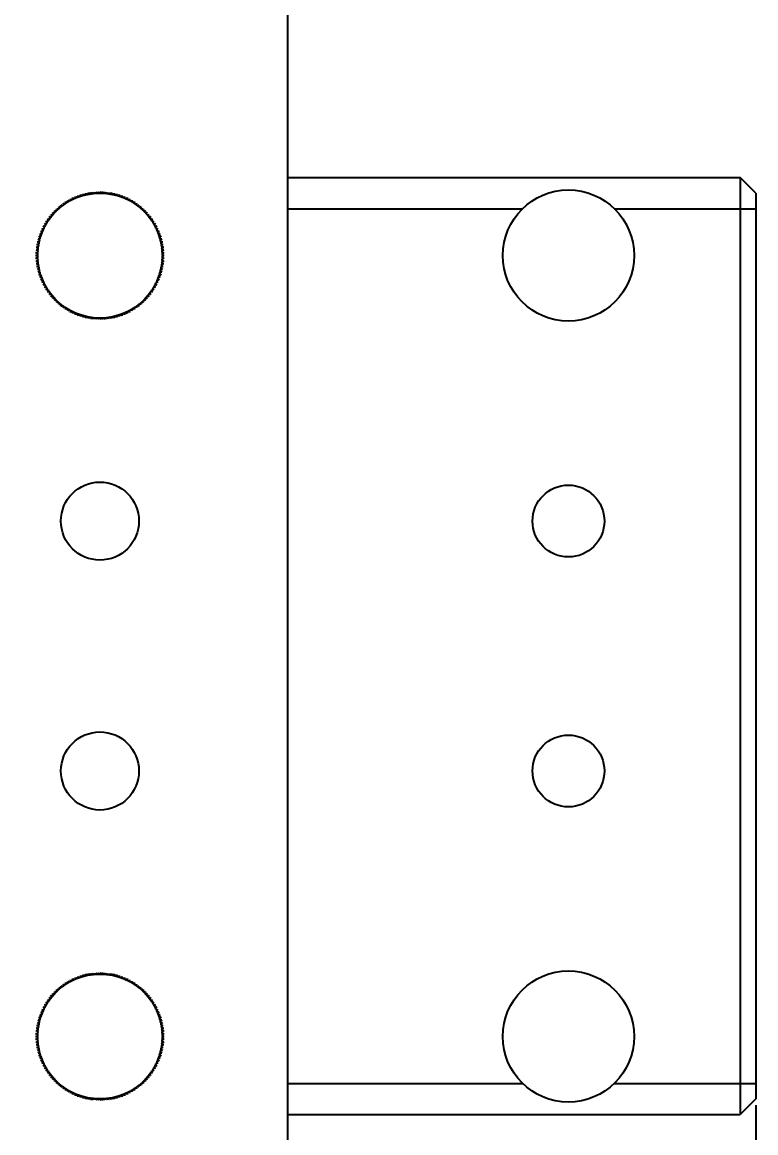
# Model space of a CAD drawing. Header units: millimetres. Extents: x 562 to 17351, y 2396 to 6995.
# Drawn here: x 9839.05 to 9862.54, y 3749.55 to 3785.1 of the extents above; entities that cross this region are included whole.
import ezdxf

# ---------------------------------------------------------------- set-up
doc = ezdxf.new("R2010")
doc.units = ezdxf.units.MM
doc.layers.add('02___PRT_ALL_AXES', color=7, linetype='Continuous')
doc.styles.get("Standard").update_dxf_attribs({"font": 'arial.ttf'})
doc.dimstyles.new('缩小5倍', dxfattribs={"dimtxt": 40, "dimasz": 20, "dimexe": 1, "dimexo": 0.2, "dimgap": 0, "dimtad": 1, "dimtoh": 1, "dimdec": 1, "dimzin": 9, "dimdsep": 46, "dimtxsty": 'Standard', "dimblk": '_FILLED', "dimcen": 0.2, "dimclrd": 256, "dimclre": 256, "dimclrt": 256, "dimadec": 1, "dimazin": 2, "dimtfac": 1, "dimtdec": 1, "dimtofl": 0, "dimtmove": 0, "dimatfit": 3, "dimldrblk": '_FILLED', "dimfxl": 1, "dimtolj": 1, "dimtzin": 0, "dimarcsym": 0})

# ---------------------------------------------------------------- blocks, each defined once
blk = doc.blocks.new('_FILLED')
at = {"color": 0, "linetype": 'ByBlock'}
blk.add_solid([(0, 0), (-1, 0.15), (-1, -0.15)], dxfattribs=at)
blk = doc.blocks.new('*D55')
at = {"lineweight": -2, "transparency": 16777216}
for p, q in [((9862.541, 3750.43), (9862.541, 3600.33)), ((9250.541, 3684.93), (9250.541, 3600.33)), ((9270.541, 3601.33), (9842.541, 3601.33))]:
    blk.add_line(p, q, dxfattribs=at)
at = {"layer": 'Defpoints', "color": 0, "transparency": 16777216}
for p in [(9862.541, 3750.63), (9250.541, 3685.13), (9862.541, 3601.33)]:
    blk.add_point(p, dxfattribs=at)
at = {"lineweight": -2, "transparency": 16777216, "xscale": 20, "yscale": 20, "zscale": 20, "rotation": 180}
blk.add_blockref('_FILLED', (9250.541, 3601.33), dxfattribs=at)
at = {"lineweight": -2, "transparency": 16777216, "xscale": 20, "yscale": 20, "zscale": 20}
blk.add_blockref('_FILLED', (9862.541, 3601.33), dxfattribs=at)
at = {"lineweight": 5, "transparency": 16777216, "insert": (9561.821, 3627.224), "char_height": 40, "attachment_point": 5}
blk.add_mtext('\\A1;612mm [2\'-0 1/8"]', dxfattribs=at)

msp = doc.modelspace()

# ---------------------------------------------------------------- linework, layer by layer
at = {"color": 7, "linetype": 'Continuous'}
for p, q in [((9847.541, 4020.13), (9847.541, 3685.13)), ((9847.541, 3780.13), (9862.041, 3780.13)), ((9862.541, 3779.63), (9862.041, 3780.13)), ((9862.041, 3780.13), (9862.041, 3750.13)), ((9840.756, 3779.524), (9840.788, 3779.483)), ((9840.763, 3779.473), (9840.756, 3779.524)), ((9840.839, 3779.556), (9840.869, 3779.514)), ((9840.844, 3779.505), (9840.839, 3779.556)), ((9840.924, 3779.585), (9840.952, 3779.541)), ((9840.926, 3779.533), (9840.924, 3779.585)), ((9841.01, 3779.61), (9841.036, 3779.565)), ((9841.01, 3779.558), (9841.01, 3779.61)), ((9841.095, 3779.58), (9841.097, 3779.631)), ((9841.097, 3779.631), (9841.121, 3779.585)), ((9841.18, 3779.597), (9841.185, 3779.649)), ((9841.185, 3779.649), (9841.206, 3779.602)), ((9841.266, 3779.611), (9841.273, 3779.662)), ((9841.273, 3779.662), (9841.293, 3779.615)), ((9841.353, 3779.621), (9841.362, 3779.672)), ((9841.362, 3779.672), (9841.38, 3779.623)), ((9841.44, 3779.627), (9841.451, 3779.678)), ((9841.451, 3779.678), (9841.467, 3779.629)), ((9841.527, 3779.63), (9841.541, 3779.68)), ((9841.541, 3779.68), (9841.554, 3779.63)), ((9841.614, 3779.629), (9841.63, 3779.678)), ((9841.63, 3779.678), (9841.641, 3779.627)), ((9841.701, 3779.623), (9841.719, 3779.672)), ((9841.719, 3779.672), (9841.728, 3779.621)), ((9841.788, 3779.615), (9841.808, 3779.662)), ((9841.808, 3779.662), (9841.815, 3779.611)), ((9841.875, 3779.602), (9841.897, 3779.649)), ((9841.897, 3779.649), (9841.901, 3779.597)), ((9841.96, 3779.585), (9841.984, 3779.631)), ((9841.984, 3779.631), (9841.987, 3779.58)), ((9842.045, 3779.565), (9842.071, 3779.61)), ((9842.071, 3779.61), (9842.071, 3779.558)), ((9842.129, 3779.541), (9842.157, 3779.585)), ((9842.157, 3779.585), (9842.155, 3779.533)), ((9842.212, 3779.514), (9842.242, 3779.556)), ((9842.242, 3779.556), (9842.237, 3779.505)), ((9842.294, 3779.483), (9842.325, 3779.524)), ((9842.325, 3779.524), (9842.318, 3779.473)), ((9862.541, 3779.63), (9862.541, 3750.63)), ((9840.223, 3779.2), (9840.265, 3779.171)), ((9840.245, 3779.153), (9840.223, 3779.2)), ((9840.293, 3779.256), (9840.334, 3779.225)), ((9840.312, 3779.208), (9840.293, 3779.256)), ((9840.365, 3779.309), (9840.404, 3779.276)), ((9840.382, 3779.26), (9840.365, 3779.309)), ((9840.439, 3779.359), (9840.477, 3779.324)), ((9840.455, 3779.309), (9840.439, 3779.359)), ((9840.516, 3779.405), (9840.552, 3779.369)), ((9840.529, 3779.355), (9840.516, 3779.405)), ((9840.594, 3779.448), (9840.629, 3779.41)), ((9840.605, 3779.398), (9840.594, 3779.448)), ((9840.674, 3779.488), (9840.707, 3779.448)), ((9840.683, 3779.437), (9840.674, 3779.488)), ((9842.374, 3779.448), (9842.407, 3779.488)), ((9842.407, 3779.488), (9842.398, 3779.437)), ((9842.452, 3779.41), (9842.487, 3779.448)), ((9842.487, 3779.448), (9842.476, 3779.398)), ((9842.529, 3779.369), (9842.566, 3779.405)), ((9842.566, 3779.405), (9842.552, 3779.355)), ((9842.604, 3779.324), (9842.642, 3779.359)), ((9842.642, 3779.359), (9842.626, 3779.309)), ((9842.677, 3779.276), (9842.716, 3779.309)), ((9842.716, 3779.309), (9842.699, 3779.26)), ((9842.747, 3779.225), (9842.789, 3779.256)), ((9842.789, 3779.256), (9842.769, 3779.208)), ((9842.816, 3779.171), (9842.858, 3779.2)), ((9842.858, 3779.2), (9842.836, 3779.153)), ((9839.861, 3778.806), (9839.91, 3778.788)), ((9839.895, 3778.766), (9839.861, 3778.806)), ((9839.914, 3778.878), (9839.962, 3778.858)), ((9839.946, 3778.837), (9839.914, 3778.878)), ((9839.97, 3778.948), (9840.017, 3778.926)), ((9840, 3778.905), (9839.97, 3778.948)), ((9840.029, 3779.015), (9840.075, 3778.991)), ((9840.057, 3778.971), (9840.029, 3779.015)), ((9840.091, 3779.079), (9840.136, 3779.054)), ((9840.117, 3779.035), (9840.091, 3779.079)), ((9840.156, 3779.141), (9840.199, 3779.114)), ((9840.18, 3779.095), (9840.156, 3779.141)), ((9842.882, 3779.114), (9842.926, 3779.141)), ((9842.926, 3779.141), (9842.902, 3779.095)), ((9842.945, 3779.054), (9842.99, 3779.079)), ((9842.99, 3779.079), (9842.964, 3779.035)), ((9843.006, 3778.991), (9843.052, 3779.015)), ((9843.052, 3779.015), (9843.024, 3778.971)), ((9843.064, 3778.926), (9843.111, 3778.948)), ((9843.111, 3778.948), (9843.081, 3778.905)), ((9843.119, 3778.858), (9843.167, 3778.878)), ((9843.167, 3778.878), (9843.135, 3778.837)), ((9843.171, 3778.788), (9843.22, 3778.806)), ((9843.22, 3778.806), (9843.187, 3778.766)), ((9858.01, 3779.13), (9862.541, 3779.13)), ((9839.683, 3778.496), (9839.734, 3778.487)), ((9839.722, 3778.463), (9839.683, 3778.496)), ((9839.722, 3778.577), (9839.773, 3778.565)), ((9839.76, 3778.542), (9839.722, 3778.577)), ((9839.765, 3778.655), (9839.815, 3778.642)), ((9839.802, 3778.618), (9839.765, 3778.655)), ((9839.812, 3778.731), (9839.861, 3778.716)), ((9839.847, 3778.693), (9839.812, 3778.731)), ((9843.22, 3778.716), (9843.27, 3778.731)), ((9843.27, 3778.731), (9843.234, 3778.693)), ((9843.266, 3778.642), (9843.316, 3778.655)), ((9843.316, 3778.655), (9843.279, 3778.618)), ((9843.308, 3778.565), (9843.359, 3778.577)), ((9843.359, 3778.577), (9843.321, 3778.542)), ((9843.347, 3778.487), (9843.398, 3778.496)), ((9843.398, 3778.496), (9843.359, 3778.463)), ((9839.56, 3778.16), (9839.612, 3778.16)), ((9839.605, 3778.135), (9839.56, 3778.16)), ((9839.585, 3778.246), (9839.637, 3778.244)), ((9839.629, 3778.219), (9839.585, 3778.246)), ((9839.614, 3778.331), (9839.666, 3778.327)), ((9839.657, 3778.301), (9839.614, 3778.331)), ((9839.647, 3778.414), (9839.698, 3778.408)), ((9839.688, 3778.383), (9839.647, 3778.414)), ((9843.383, 3778.408), (9843.435, 3778.414)), ((9843.435, 3778.414), (9843.393, 3778.383)), ((9843.415, 3778.327), (9843.467, 3778.331)), ((9843.467, 3778.331), (9843.424, 3778.301)), ((9843.444, 3778.244), (9843.496, 3778.246)), ((9843.496, 3778.246), (9843.452, 3778.219)), ((9843.469, 3778.16), (9843.521, 3778.16)), ((9843.521, 3778.16), (9843.476, 3778.135)), ((9839.492, 3777.719), (9839.543, 3777.731)), ((9839.498, 3777.809), (9839.549, 3777.818)), ((9839.547, 3777.791), (9839.498, 3777.809)), ((9839.508, 3777.897), (9839.559, 3777.904)), ((9839.556, 3777.878), (9839.508, 3777.897)), ((9839.522, 3777.986), (9839.573, 3777.99)), ((9839.569, 3777.964), (9839.522, 3777.986)), ((9839.539, 3778.074), (9839.591, 3778.076)), ((9839.585, 3778.05), (9839.539, 3778.074)), ((9843.49, 3778.076), (9843.542, 3778.074)), ((9843.542, 3778.074), (9843.496, 3778.05)), ((9843.508, 3777.99), (9843.559, 3777.986)), ((9843.559, 3777.986), (9843.512, 3777.964)), ((9843.522, 3777.904), (9843.573, 3777.897)), ((9843.573, 3777.897), (9843.525, 3777.878)), ((9843.532, 3777.818), (9843.583, 3777.809)), ((9843.583, 3777.809), (9843.534, 3777.791)), ((9843.538, 3777.731), (9843.589, 3777.719)), ((9839.491, 3777.63), (9839.541, 3777.643)), ((9839.541, 3777.617), (9839.491, 3777.63)), ((9839.542, 3777.704), (9839.492, 3777.719)), ((9839.492, 3777.541), (9839.542, 3777.556)), ((9839.543, 3777.529), (9839.492, 3777.541)), ((9839.498, 3777.451), (9839.547, 3777.469)), ((9839.549, 3777.442), (9839.498, 3777.451)), ((9839.508, 3777.362), (9839.556, 3777.382)), ((9843.525, 3777.382), (9843.573, 3777.362)), ((9843.583, 3777.451), (9843.532, 3777.442)), ((9843.534, 3777.469), (9843.583, 3777.451)), ((9843.589, 3777.541), (9843.538, 3777.529)), ((9843.589, 3777.719), (9843.539, 3777.704)), ((9843.539, 3777.556), (9843.589, 3777.541)), ((9843.541, 3777.643), (9843.591, 3777.63)), ((9843.591, 3777.63), (9843.541, 3777.617)), ((9839.559, 3777.356), (9839.508, 3777.362)), ((9839.522, 3777.274), (9839.569, 3777.296)), ((9839.573, 3777.269), (9839.522, 3777.274)), ((9839.539, 3777.186), (9839.585, 3777.21)), ((9839.591, 3777.184), (9839.539, 3777.186)), ((9839.56, 3777.099), (9839.605, 3777.125)), ((9839.612, 3777.099), (9839.56, 3777.099)), ((9839.585, 3777.013), (9839.629, 3777.041)), ((9839.637, 3777.016), (9839.585, 3777.013)), ((9843.496, 3777.013), (9843.444, 3777.016)), ((9843.452, 3777.041), (9843.496, 3777.013)), ((9843.521, 3777.099), (9843.469, 3777.099)), ((9843.476, 3777.125), (9843.521, 3777.099)), ((9843.542, 3777.186), (9843.49, 3777.184)), ((9843.496, 3777.21), (9843.542, 3777.186)), ((9843.559, 3777.274), (9843.508, 3777.269)), ((9843.512, 3777.296), (9843.559, 3777.274)), ((9843.573, 3777.362), (9843.522, 3777.356)), ((9839.614, 3776.929), (9839.657, 3776.958)), ((9839.666, 3776.933), (9839.614, 3776.929)), ((9839.647, 3776.845), (9839.688, 3776.877)), ((9839.698, 3776.852), (9839.647, 3776.845)), ((9839.683, 3776.764), (9839.722, 3776.797)), ((9839.734, 3776.773), (9839.683, 3776.764)), ((9839.722, 3776.683), (9839.76, 3776.718)), ((9839.773, 3776.695), (9839.722, 3776.683)), ((9843.359, 3776.683), (9843.308, 3776.695)), ((9843.321, 3776.718), (9843.359, 3776.683)), ((9843.398, 3776.764), (9843.347, 3776.773)), ((9843.359, 3776.797), (9843.398, 3776.764)), ((9843.435, 3776.845), (9843.383, 3776.852)), ((9843.393, 3776.877), (9843.435, 3776.845)), ((9843.467, 3776.929), (9843.415, 3776.933)), ((9843.424, 3776.958), (9843.467, 3776.929)), ((9839.765, 3776.605), (9839.802, 3776.642)), ((9839.815, 3776.618), (9839.765, 3776.605)), ((9839.812, 3776.528), (9839.847, 3776.567)), ((9839.861, 3776.544), (9839.812, 3776.528)), ((9839.861, 3776.454), (9839.895, 3776.494)), ((9839.91, 3776.472), (9839.861, 3776.454)), ((9839.914, 3776.382), (9839.946, 3776.423)), ((9839.962, 3776.402), (9839.914, 3776.382)), ((9839.97, 3776.312), (9840, 3776.355)), ((9840.017, 3776.334), (9839.97, 3776.312)), ((9843.111, 3776.312), (9843.064, 3776.334)), ((9843.081, 3776.355), (9843.111, 3776.312)), ((9843.167, 3776.382), (9843.119, 3776.402)), ((9843.135, 3776.423), (9843.167, 3776.382)), ((9843.22, 3776.454), (9843.171, 3776.472)), ((9843.187, 3776.494), (9843.22, 3776.454)), ((9843.27, 3776.528), (9843.22, 3776.544)), ((9843.234, 3776.567), (9843.27, 3776.528)), ((9843.316, 3776.605), (9843.266, 3776.618)), ((9843.279, 3776.642), (9843.316, 3776.605)), ((9840.029, 3776.245), (9840.057, 3776.289)), ((9840.075, 3776.269), (9840.029, 3776.245)), ((9840.091, 3776.18), (9840.117, 3776.225)), ((9840.136, 3776.206), (9840.091, 3776.18)), ((9840.156, 3776.119), (9840.18, 3776.164)), ((9840.199, 3776.146), (9840.156, 3776.119)), ((9840.223, 3776.06), (9840.245, 3776.106)), ((9840.265, 3776.089), (9840.223, 3776.06)), ((9840.293, 3776.004), (9840.312, 3776.051)), ((9840.334, 3776.035), (9840.293, 3776.004)), ((9840.365, 3775.951), (9840.382, 3775.999)), ((9840.404, 3775.984), (9840.365, 3775.951)), ((9840.439, 3775.901), (9840.455, 3775.95)), ((9842.626, 3775.95), (9842.642, 3775.901)), ((9842.716, 3775.951), (9842.677, 3775.984)), ((9842.699, 3775.999), (9842.716, 3775.951)), ((9842.789, 3776.004), (9842.747, 3776.035)), ((9842.769, 3776.051), (9842.789, 3776.004)), ((9842.858, 3776.06), (9842.816, 3776.089)), ((9842.836, 3776.106), (9842.858, 3776.06)), ((9842.926, 3776.119), (9842.882, 3776.146)), ((9842.902, 3776.164), (9842.926, 3776.119)), ((9842.99, 3776.18), (9842.945, 3776.206)), ((9842.964, 3776.225), (9842.99, 3776.18)), ((9843.052, 3776.245), (9843.006, 3776.269)), ((9843.024, 3776.289), (9843.052, 3776.245)), ((9840.477, 3775.936), (9840.439, 3775.901)), ((9840.516, 3775.855), (9840.529, 3775.905)), ((9840.552, 3775.891), (9840.516, 3775.855)), ((9840.594, 3775.812), (9840.605, 3775.862)), ((9840.629, 3775.85), (9840.594, 3775.812)), ((9840.674, 3775.772), (9840.683, 3775.823)), ((9840.707, 3775.812), (9840.674, 3775.772)), ((9840.756, 3775.736), (9840.763, 3775.787)), ((9840.788, 3775.777), (9840.756, 3775.736)), ((9840.839, 3775.704), (9840.844, 3775.755)), ((9840.869, 3775.746), (9840.839, 3775.704)), ((9840.924, 3775.675), (9840.926, 3775.727)), ((9840.952, 3775.718), (9840.924, 3775.675)), ((9841.01, 3775.65), (9841.01, 3775.702)), ((9841.036, 3775.695), (9841.01, 3775.65)), ((9841.097, 3775.629), (9841.095, 3775.68)), ((9841.121, 3775.674), (9841.097, 3775.629)), ((9841.185, 3775.611), (9841.18, 3775.663)), ((9841.206, 3775.658), (9841.185, 3775.611)), ((9841.273, 3775.597), (9841.266, 3775.649)), ((9841.293, 3775.645), (9841.273, 3775.597)), ((9841.362, 3775.588), (9841.353, 3775.639)), ((9841.38, 3775.636), (9841.362, 3775.588)), ((9841.451, 3775.582), (9841.44, 3775.632)), ((9841.467, 3775.631), (9841.451, 3775.582)), ((9841.541, 3775.58), (9841.527, 3775.63)), ((9841.554, 3775.63), (9841.541, 3775.58)), ((9841.63, 3775.582), (9841.614, 3775.631)), ((9841.641, 3775.632), (9841.63, 3775.582)), ((9841.719, 3775.588), (9841.701, 3775.636)), ((9841.728, 3775.639), (9841.719, 3775.588)), ((9841.808, 3775.597), (9841.788, 3775.645)), ((9841.815, 3775.649), (9841.808, 3775.597)), ((9841.897, 3775.611), (9841.875, 3775.658)), ((9841.901, 3775.663), (9841.897, 3775.611)), ((9841.984, 3775.629), (9841.96, 3775.674)), ((9841.987, 3775.68), (9841.984, 3775.629)), ((9842.071, 3775.65), (9842.045, 3775.695)), ((9842.071, 3775.702), (9842.071, 3775.65)), ((9842.157, 3775.675), (9842.129, 3775.718)), ((9842.155, 3775.727), (9842.157, 3775.675)), ((9842.242, 3775.704), (9842.212, 3775.746)), ((9842.237, 3775.755), (9842.242, 3775.704)), ((9842.325, 3775.736), (9842.294, 3775.777)), ((9842.318, 3775.787), (9842.325, 3775.736)), ((9842.407, 3775.772), (9842.374, 3775.812)), ((9842.398, 3775.823), (9842.407, 3775.772)), ((9842.487, 3775.812), (9842.452, 3775.85)), ((9842.476, 3775.862), (9842.487, 3775.812)), ((9842.566, 3775.855), (9842.529, 3775.891)), ((9842.552, 3775.905), (9842.566, 3775.855)), ((9842.642, 3775.901), (9842.604, 3775.936)), ((9841.095, 3754.58), (9841.097, 3754.631)), ((9841.097, 3754.631), (9841.121, 3754.585)), ((9841.18, 3754.597), (9841.185, 3754.649)), ((9841.185, 3754.649), (9841.206, 3754.602)), ((9841.266, 3754.611), (9841.273, 3754.662)), ((9841.273, 3754.662), (9841.293, 3754.615)), ((9841.353, 3754.621), (9841.362, 3754.672)), ((9841.362, 3754.672), (9841.38, 3754.623)), ((9841.44, 3754.627), (9841.451, 3754.678)), ((9841.451, 3754.678), (9841.467, 3754.629)), ((9841.527, 3754.63), (9841.541, 3754.68)), ((9841.541, 3754.68), (9841.554, 3754.63)), ((9841.614, 3754.629), (9841.63, 3754.678)), ((9841.63, 3754.678), (9841.641, 3754.627)), ((9841.701, 3754.623), (9841.719, 3754.672)), ((9841.719, 3754.672), (9841.728, 3754.621)), ((9841.788, 3754.615), (9841.808, 3754.662)), ((9841.808, 3754.662), (9841.815, 3754.611)), ((9841.875, 3754.602), (9841.897, 3754.649)), ((9841.897, 3754.649), (9841.901, 3754.597)), ((9841.96, 3754.585), (9841.984, 3754.631)), ((9841.984, 3754.631), (9841.987, 3754.58)), ((9840.365, 3754.309), (9840.404, 3754.276)), ((9840.382, 3754.26), (9840.365, 3754.309)), ((9840.439, 3754.359), (9840.477, 3754.324)), ((9840.455, 3754.309), (9840.439, 3754.359)), ((9840.516, 3754.405), (9840.552, 3754.369)), ((9840.529, 3754.355), (9840.516, 3754.405)), ((9840.594, 3754.448), (9840.629, 3754.41)), ((9840.605, 3754.398), (9840.594, 3754.448)), ((9840.674, 3754.488), (9840.707, 3754.448)), ((9840.683, 3754.437), (9840.674, 3754.488)), ((9840.756, 3754.524), (9840.788, 3754.483)), ((9840.763, 3754.473), (9840.756, 3754.524)), ((9840.839, 3754.556), (9840.869, 3754.514)), ((9840.844, 3754.505), (9840.839, 3754.556)), ((9840.924, 3754.585), (9840.952, 3754.541)), ((9840.926, 3754.533), (9840.924, 3754.585)), ((9841.01, 3754.61), (9841.036, 3754.565)), ((9841.01, 3754.558), (9841.01, 3754.61)), ((9842.045, 3754.565), (9842.071, 3754.61)), ((9842.071, 3754.61), (9842.071, 3754.558)), ((9842.129, 3754.541), (9842.157, 3754.585)), ((9842.157, 3754.585), (9842.155, 3754.533)), ((9842.212, 3754.514), (9842.242, 3754.556)), ((9842.242, 3754.556), (9842.237, 3754.505)), ((9842.294, 3754.483), (9842.325, 3754.524)), ((9842.325, 3754.524), (9842.318, 3754.473)), ((9842.374, 3754.448), (9842.407, 3754.488)), ((9842.407, 3754.488), (9842.398, 3754.437)), ((9842.452, 3754.41), (9842.487, 3754.448)), ((9842.487, 3754.448), (9842.476, 3754.398)), ((9842.529, 3754.369), (9842.566, 3754.405)), ((9842.566, 3754.405), (9842.552, 3754.355)), ((9842.604, 3754.324), (9842.642, 3754.359)), ((9842.642, 3754.359), (9842.626, 3754.309)), ((9842.677, 3754.276), (9842.716, 3754.309)), ((9842.716, 3754.309), (9842.699, 3754.26)), ((9839.97, 3753.948), (9840.017, 3753.926)), ((9840, 3753.905), (9839.97, 3753.948)), ((9840.029, 3754.015), (9840.075, 3753.991)), ((9840.057, 3753.971), (9840.029, 3754.015)), ((9840.091, 3754.079), (9840.136, 3754.054)), ((9840.117, 3754.035), (9840.091, 3754.079)), ((9840.156, 3754.141), (9840.199, 3754.114)), ((9840.18, 3754.095), (9840.156, 3754.141)), ((9840.223, 3754.2), (9840.265, 3754.171)), ((9840.245, 3754.153), (9840.223, 3754.2)), ((9840.293, 3754.256), (9840.334, 3754.225)), ((9840.312, 3754.208), (9840.293, 3754.256)), ((9842.747, 3754.225), (9842.789, 3754.256)), ((9842.789, 3754.256), (9842.769, 3754.208)), ((9842.816, 3754.171), (9842.858, 3754.2)), ((9842.858, 3754.2), (9842.836, 3754.153)), ((9842.882, 3754.114), (9842.926, 3754.141)), ((9842.926, 3754.141), (9842.902, 3754.095)), ((9842.945, 3754.054), (9842.99, 3754.079)), ((9842.99, 3754.079), (9842.964, 3754.035)), ((9843.006, 3753.991), (9843.052, 3754.015)), ((9843.052, 3754.015), (9843.024, 3753.971)), ((9843.064, 3753.926), (9843.111, 3753.948)), ((9843.111, 3753.948), (9843.081, 3753.905)), ((9839.722, 3753.577), (9839.773, 3753.565)), ((9839.76, 3753.542), (9839.722, 3753.577)), ((9839.765, 3753.655), (9839.815, 3753.642)), ((9839.802, 3753.618), (9839.765, 3753.655)), ((9839.812, 3753.731), (9839.861, 3753.716)), ((9839.847, 3753.693), (9839.812, 3753.731)), ((9839.861, 3753.806), (9839.91, 3753.788)), ((9839.895, 3753.766), (9839.861, 3753.806)), ((9839.914, 3753.878), (9839.962, 3753.858)), ((9839.946, 3753.837), (9839.914, 3753.878)), ((9843.119, 3753.858), (9843.167, 3753.878)), ((9843.167, 3753.878), (9843.135, 3753.837)), ((9843.171, 3753.788), (9843.22, 3753.806)), ((9843.22, 3753.806), (9843.187, 3753.766)), ((9843.22, 3753.716), (9843.27, 3753.731)), ((9843.27, 3753.731), (9843.234, 3753.693)), ((9843.266, 3753.642), (9843.316, 3753.655)), ((9843.316, 3753.655), (9843.279, 3753.618)), ((9843.308, 3753.565), (9843.359, 3753.577)), ((9843.359, 3753.577), (9843.321, 3753.542)), ((9839.585, 3753.246), (9839.637, 3753.244)), ((9839.629, 3753.219), (9839.585, 3753.246)), ((9839.614, 3753.331), (9839.666, 3753.327)), ((9839.657, 3753.301), (9839.614, 3753.331)), ((9839.647, 3753.414), (9839.698, 3753.408)), ((9839.688, 3753.383), (9839.647, 3753.414)), ((9839.683, 3753.496), (9839.734, 3753.487)), ((9839.722, 3753.463), (9839.683, 3753.496)), ((9843.347, 3753.487), (9843.398, 3753.496)), ((9843.398, 3753.496), (9843.359, 3753.463)), ((9843.383, 3753.408), (9843.435, 3753.414)), ((9843.435, 3753.414), (9843.393, 3753.383)), ((9843.415, 3753.327), (9843.467, 3753.331)), ((9843.467, 3753.331), (9843.424, 3753.301)), ((9843.444, 3753.244), (9843.496, 3753.246)), ((9843.496, 3753.246), (9843.452, 3753.219)), ((9839.508, 3752.897), (9839.559, 3752.904)), ((9839.556, 3752.878), (9839.508, 3752.897)), ((9839.522, 3752.986), (9839.573, 3752.99)), ((9839.569, 3752.964), (9839.522, 3752.986)), ((9839.539, 3753.074), (9839.591, 3753.076)), ((9839.585, 3753.05), (9839.539, 3753.074)), ((9839.56, 3753.16), (9839.612, 3753.16)), ((9839.605, 3753.135), (9839.56, 3753.16)), ((9843.469, 3753.16), (9843.521, 3753.16)), ((9843.521, 3753.16), (9843.476, 3753.135)), ((9843.49, 3753.076), (9843.542, 3753.074)), ((9843.542, 3753.074), (9843.496, 3753.05)), ((9843.508, 3752.99), (9843.559, 3752.986)), ((9843.559, 3752.986), (9843.512, 3752.964)), ((9843.522, 3752.904), (9843.573, 3752.897)), ((9843.573, 3752.897), (9843.525, 3752.878)), ((9839.491, 3752.63), (9839.541, 3752.643)), ((9839.541, 3752.617), (9839.491, 3752.63)), ((9839.492, 3752.719), (9839.543, 3752.731)), ((9839.542, 3752.704), (9839.492, 3752.719)), ((9839.492, 3752.541), (9839.542, 3752.556)), ((9839.543, 3752.529), (9839.492, 3752.541)), ((9839.498, 3752.809), (9839.549, 3752.818)), ((9839.547, 3752.791), (9839.498, 3752.809)), ((9843.532, 3752.818), (9843.583, 3752.809)), ((9843.583, 3752.809), (9843.534, 3752.791)), ((9843.538, 3752.731), (9843.589, 3752.719)), ((9843.589, 3752.541), (9843.538, 3752.529)), ((9843.589, 3752.719), (9843.539, 3752.704)), ((9843.539, 3752.556), (9843.589, 3752.541)), ((9843.541, 3752.643), (9843.591, 3752.63)), ((9843.591, 3752.63), (9843.541, 3752.617)), ((9839.498, 3752.451), (9839.547, 3752.469)), ((9839.549, 3752.442), (9839.498, 3752.451)), ((9839.508, 3752.362), (9839.556, 3752.382)), ((9839.559, 3752.356), (9839.508, 3752.362)), ((9839.522, 3752.274), (9839.569, 3752.296)), ((9839.573, 3752.269), (9839.522, 3752.274)), ((9839.539, 3752.186), (9839.585, 3752.21)), ((9839.591, 3752.184), (9839.539, 3752.186)), ((9843.542, 3752.186), (9843.49, 3752.184)), ((9843.496, 3752.21), (9843.542, 3752.186)), ((9843.559, 3752.274), (9843.508, 3752.269)), ((9843.512, 3752.296), (9843.559, 3752.274)), ((9843.573, 3752.362), (9843.522, 3752.356)), ((9843.525, 3752.382), (9843.573, 3752.362)), ((9843.583, 3752.451), (9843.532, 3752.442)), ((9843.534, 3752.469), (9843.583, 3752.451)), ((9839.56, 3752.099), (9839.605, 3752.125)), ((9839.612, 3752.099), (9839.56, 3752.099)), ((9839.585, 3752.013), (9839.629, 3752.041)), ((9839.637, 3752.016), (9839.585, 3752.013)), ((9839.614, 3751.929), (9839.657, 3751.958)), ((9839.666, 3751.933), (9839.614, 3751.929)), ((9839.647, 3751.845), (9839.688, 3751.877)), ((9839.698, 3751.852), (9839.647, 3751.845)), ((9839.683, 3751.764), (9839.722, 3751.797)), ((9839.734, 3751.773), (9839.683, 3751.764)), ((9843.398, 3751.764), (9843.347, 3751.773)), ((9843.359, 3751.797), (9843.398, 3751.764)), ((9843.435, 3751.845), (9843.383, 3751.852)), ((9843.393, 3751.877), (9843.435, 3751.845)), ((9843.467, 3751.929), (9843.415, 3751.933)), ((9843.424, 3751.958), (9843.467, 3751.929)), ((9843.496, 3752.013), (9843.444, 3752.016)), ((9843.452, 3752.041), (9843.496, 3752.013)), ((9843.521, 3752.099), (9843.469, 3752.099)), ((9843.476, 3752.125), (9843.521, 3752.099)), ((9839.722, 3751.683), (9839.76, 3751.718)), ((9839.773, 3751.695), (9839.722, 3751.683)), ((9839.765, 3751.605), (9839.802, 3751.642)), ((9839.815, 3751.618), (9839.765, 3751.605)), ((9839.812, 3751.528), (9839.847, 3751.567)), ((9839.861, 3751.544), (9839.812, 3751.528)), ((9839.861, 3751.454), (9839.895, 3751.494)), ((9839.91, 3751.472), (9839.861, 3751.454)), ((9839.914, 3751.382), (9839.946, 3751.423)), ((9843.135, 3751.423), (9843.167, 3751.382)), ((9843.22, 3751.454), (9843.171, 3751.472)), ((9843.187, 3751.494), (9843.22, 3751.454)), ((9843.27, 3751.528), (9843.22, 3751.544)), ((9843.234, 3751.567), (9843.27, 3751.528)), ((9843.316, 3751.605), (9843.266, 3751.618)), ((9843.279, 3751.642), (9843.316, 3751.605)), ((9843.359, 3751.683), (9843.308, 3751.695)), ((9843.321, 3751.718), (9843.359, 3751.683)), ((9839.962, 3751.402), (9839.914, 3751.382)), ((9839.97, 3751.312), (9840, 3751.355)), ((9840.017, 3751.334), (9839.97, 3751.312)), ((9840.029, 3751.245), (9840.057, 3751.289)), ((9840.075, 3751.269), (9840.029, 3751.245)), ((9840.091, 3751.18), (9840.117, 3751.225)), ((9840.136, 3751.206), (9840.091, 3751.18)), ((9840.156, 3751.119), (9840.18, 3751.164)), ((9840.199, 3751.146), (9840.156, 3751.119)), ((9840.223, 3751.06), (9840.245, 3751.106)), ((9840.265, 3751.089), (9840.223, 3751.06)), ((9842.858, 3751.06), (9842.816, 3751.089)), ((9842.836, 3751.106), (9842.858, 3751.06)), ((9842.926, 3751.119), (9842.882, 3751.146)), ((9842.902, 3751.164), (9842.926, 3751.119)), ((9842.99, 3751.18), (9842.945, 3751.206)), ((9842.964, 3751.225), (9842.99, 3751.18)), ((9843.052, 3751.245), (9843.006, 3751.269)), ((9843.024, 3751.289), (9843.052, 3751.245)), ((9843.111, 3751.312), (9843.064, 3751.334)), ((9843.081, 3751.355), (9843.111, 3751.312)), ((9843.167, 3751.382), (9843.119, 3751.402)), ((9858.01, 3751.13), (9862.541, 3751.13)), ((9840.293, 3751.004), (9840.312, 3751.051)), ((9840.334, 3751.035), (9840.293, 3751.004)), ((9840.365, 3750.951), (9840.382, 3750.999)), ((9840.404, 3750.984), (9840.365, 3750.951)), ((9840.439, 3750.901), (9840.455, 3750.95)), ((9840.477, 3750.936), (9840.439, 3750.901)), ((9840.516, 3750.855), (9840.529, 3750.905)), ((9840.552, 3750.891), (9840.516, 3750.855)), ((9840.594, 3750.812), (9840.605, 3750.862)), ((9840.629, 3750.85), (9840.594, 3750.812)), ((9840.674, 3750.772), (9840.683, 3750.823)), ((9840.707, 3750.812), (9840.674, 3750.772)), ((9840.756, 3750.736), (9840.763, 3750.787)), ((9840.788, 3750.777), (9840.756, 3750.736)), ((9840.839, 3750.704), (9840.844, 3750.755)), ((9840.869, 3750.746), (9840.839, 3750.704)), ((9840.924, 3750.675), (9840.926, 3750.727)), ((9840.952, 3750.718), (9840.924, 3750.675)), ((9842.157, 3750.675), (9842.129, 3750.718)), ((9842.155, 3750.727), (9842.157, 3750.675)), ((9842.242, 3750.704), (9842.212, 3750.746)), ((9842.237, 3750.755), (9842.242, 3750.704)), ((9842.325, 3750.736), (9842.294, 3750.777)), ((9842.318, 3750.787), (9842.325, 3750.736)), ((9842.407, 3750.772), (9842.374, 3750.812)), ((9842.398, 3750.823), (9842.407, 3750.772)), ((9842.487, 3750.812), (9842.452, 3750.85)), ((9842.476, 3750.862), (9842.487, 3750.812)), ((9842.566, 3750.855), (9842.529, 3750.891)), ((9842.552, 3750.905), (9842.566, 3750.855)), ((9842.642, 3750.901), (9842.604, 3750.936)), ((9842.626, 3750.95), (9842.642, 3750.901)), ((9842.716, 3750.951), (9842.677, 3750.984)), ((9842.699, 3750.999), (9842.716, 3750.951)), ((9842.789, 3751.004), (9842.747, 3751.035)), ((9842.769, 3751.051), (9842.789, 3751.004)), ((9841.01, 3750.65), (9841.01, 3750.702)), ((9841.036, 3750.695), (9841.01, 3750.65)), ((9841.097, 3750.629), (9841.095, 3750.68)), ((9841.121, 3750.674), (9841.097, 3750.629)), ((9841.185, 3750.611), (9841.18, 3750.663)), ((9841.206, 3750.658), (9841.185, 3750.611)), ((9841.273, 3750.597), (9841.266, 3750.649)), ((9841.293, 3750.645), (9841.273, 3750.597)), ((9841.362, 3750.588), (9841.353, 3750.639)), ((9841.38, 3750.636), (9841.362, 3750.588)), ((9841.451, 3750.582), (9841.44, 3750.632)), ((9841.467, 3750.631), (9841.451, 3750.582)), ((9841.541, 3750.58), (9841.527, 3750.63)), ((9841.554, 3750.63), (9841.541, 3750.58)), ((9841.63, 3750.582), (9841.614, 3750.631)), ((9841.641, 3750.632), (9841.63, 3750.582)), ((9841.719, 3750.588), (9841.701, 3750.636)), ((9841.728, 3750.639), (9841.719, 3750.588)), ((9841.808, 3750.597), (9841.788, 3750.645)), ((9841.815, 3750.649), (9841.808, 3750.597)), ((9841.897, 3750.611), (9841.875, 3750.658)), ((9841.901, 3750.663), (9841.897, 3750.611)), ((9841.984, 3750.629), (9841.96, 3750.674)), ((9841.987, 3750.68), (9841.984, 3750.629)), ((9842.071, 3750.65), (9842.045, 3750.695)), ((9842.071, 3750.702), (9842.071, 3750.65)), ((9862.541, 3750.63), (9862.041, 3750.13)), ((9847.541, 3750.13), (9862.041, 3750.13))]:
    msp.add_line(p, q, dxfattribs=at)
for centre, start, end in [((9841.541, 3777.63), 110.3842, 112.1158), ((9841.541, 3777.63), 107.8842, 109.6158), ((9841.541, 3777.63), 105.3842, 107.1158), ((9841.541, 3777.63), 102.8842, 104.6158), ((9841.541, 3777.63), 100.3842, 102.1158), ((9841.541, 3777.63), 97.8842, 99.6158), ((9841.541, 3777.63), 95.3842, 97.1158), ((9841.541, 3777.63), 92.8842, 94.6158), ((9841.541, 3777.63), 90.3842, 92.1158), ((9841.541, 3777.63), 87.8842, 89.6158), ((9841.541, 3777.63), 85.3842, 87.1158), ((9841.541, 3777.63), 82.8842, 84.6158), ((9841.541, 3777.63), 80.3842, 82.1158), ((9841.541, 3777.63), 77.8842, 79.6158), ((9841.541, 3777.63), 75.3842, 77.1158), ((9841.541, 3777.63), 72.8842, 74.6158), ((9841.541, 3777.63), 70.3842, 72.1158), ((9841.541, 3777.63), 67.8842, 69.6158), ((9841.541, 3777.63), 130.3842, 132.1158), ((9841.541, 3777.63), 127.8842, 129.6158), ((9841.541, 3777.63), 125.3842, 127.1158), ((9841.541, 3777.63), 122.8842, 124.6158), ((9841.541, 3777.63), 120.3842, 122.1158), ((9841.541, 3777.63), 117.8842, 119.6158), ((9841.541, 3777.63), 115.3842, 117.1158), ((9841.541, 3777.63), 112.8842, 114.6158), ((9841.541, 3777.63), 65.3842, 67.1158), ((9841.541, 3777.63), 62.8842, 64.6158), ((9841.541, 3777.63), 60.3842, 62.1158), ((9841.541, 3777.63), 57.8842, 59.6158), ((9841.541, 3777.63), 55.3842, 57.1158), ((9841.541, 3777.63), 52.8842, 54.6158), ((9841.541, 3777.63), 50.3842, 52.1158), ((9841.541, 3777.63), 47.8842, 49.6158), ((9841.541, 3777.63), 142.8842, 144.6158), ((9841.541, 3777.63), 140.3842, 142.1158), ((9841.541, 3777.63), 137.8842, 139.6158), ((9841.541, 3777.63), 135.3842, 137.1158), ((9841.541, 3777.63), 132.8842, 134.6158), ((9841.541, 3777.63), 45.3842, 47.1158), ((9841.541, 3777.63), 42.8842, 44.6158), ((9841.541, 3777.63), 40.3842, 42.1158), ((9841.541, 3777.63), 37.8842, 39.6158), ((9841.541, 3777.63), 35.3842, 37.1158), ((9841.541, 3777.63), 155.3842, 157.1158), ((9841.541, 3777.63), 152.8842, 154.6158), ((9841.541, 3777.63), 150.3842, 152.1158), ((9841.541, 3777.63), 147.8842, 149.6158), ((9841.541, 3777.63), 145.3842, 147.1158), ((9841.541, 3777.63), 32.8842, 34.6158), ((9841.541, 3777.63), 30.3842, 32.1158), ((9841.541, 3777.63), 27.8842, 29.6158), ((9841.541, 3777.63), 25.3842, 27.1158), ((9841.541, 3777.63), 22.8842, 24.6158), ((9841.541, 3777.63), 165.3842, 167.1158), ((9841.541, 3777.63), 162.8842, 164.6158), ((9841.541, 3777.63), 160.3842, 162.1158), ((9841.541, 3777.63), 157.8842, 159.6158), ((9841.541, 3777.63), 20.3842, 22.1158), ((9841.541, 3777.63), 17.8842, 19.6158), ((9841.541, 3777.63), 15.3842, 17.1158), ((9841.541, 3777.63), 12.8842, 14.6158), ((9841.541, 3777.63), 175.3842, 177.1158), ((9841.541, 3777.63), 172.8842, 174.6158), ((9841.541, 3777.63), 170.3842, 172.1158), ((9841.541, 3777.63), 167.8842, 169.6158), ((9841.541, 3777.63), 10.3842, 12.1158), ((9841.541, 3777.63), 7.8842, 9.6158), ((9841.541, 3777.63), 5.3842, 7.1158), ((9841.541, 3777.63), 2.8842, 4.6158), ((9841.541, 3777.63), 177.8842, 179.6158), ((9841.541, 3777.63), 180.3842, 182.1158), ((9841.541, 3777.63), 182.8842, 184.6158), ((9841.541, 3777.63), 185.3842, 187.1158), ((9841.541, 3777.63), 352.8842, 354.6158), ((9841.541, 3777.63), 355.3842, 357.1158), ((9841.541, 3777.63), 0.3842, 2.1158), ((9841.541, 3777.63), 357.8842, 359.6158), ((9841.541, 3777.63), 187.8842, 189.6158), ((9841.541, 3777.63), 190.3842, 192.1158), ((9841.541, 3777.63), 192.8842, 194.6158), ((9841.541, 3777.63), 195.3842, 197.1158), ((9841.541, 3777.63), 197.8842, 199.6158), ((9841.541, 3777.63), 340.3842, 342.1158), ((9841.541, 3777.63), 342.8842, 344.6158), ((9841.541, 3777.63), 345.3842, 347.1158), ((9841.541, 3777.63), 347.8842, 349.6158), ((9841.541, 3777.63), 350.3842, 352.1158), ((9841.541, 3777.63), 200.3842, 202.1158), ((9841.541, 3777.63), 202.8842, 204.6158), ((9841.541, 3777.63), 205.3842, 207.1158), ((9841.541, 3777.63), 207.8842, 209.6158), ((9841.541, 3777.63), 330.3842, 332.1158), ((9841.541, 3777.63), 332.8842, 334.6158), ((9841.541, 3777.63), 335.3842, 337.1158), ((9841.541, 3777.63), 337.8842, 339.6158), ((9841.541, 3777.63), 210.3842, 212.1158), ((9841.541, 3777.63), 212.8842, 214.6158), ((9841.541, 3777.63), 215.3842, 217.1158), ((9841.541, 3777.63), 217.8842, 219.6158), ((9841.541, 3777.63), 220.3842, 222.1158), ((9841.541, 3777.63), 317.8842, 319.6158), ((9841.541, 3777.63), 320.3842, 322.1158), ((9841.541, 3777.63), 322.8842, 324.6158), ((9841.541, 3777.63), 325.3842, 327.1158), ((9841.541, 3777.63), 327.8842, 329.6158), ((9841.541, 3777.63), 222.8842, 224.6158), ((9841.541, 3777.63), 225.3842, 227.1158), ((9841.541, 3777.63), 227.8842, 229.6158), ((9841.541, 3777.63), 230.3842, 232.1158), ((9841.541, 3777.63), 232.8842, 234.6158), ((9841.541, 3777.63), 235.3842, 237.1158), ((9841.541, 3777.63), 302.8842, 304.6158), ((9841.541, 3777.63), 305.3842, 307.1158), ((9841.541, 3777.63), 307.8842, 309.6158), ((9841.541, 3777.63), 310.3842, 312.1158), ((9841.541, 3777.63), 312.8842, 314.6158), ((9841.541, 3777.63), 315.3842, 317.1158), ((9841.541, 3777.63), 237.8842, 239.6158), ((9841.541, 3777.63), 240.3842, 242.1158), ((9841.541, 3777.63), 242.8842, 244.6158), ((9841.541, 3777.63), 245.3842, 247.1158), ((9841.541, 3777.63), 247.8842, 249.6158), ((9841.541, 3777.63), 250.3842, 252.1158), ((9841.541, 3777.63), 252.8842, 254.6158), ((9841.541, 3777.63), 255.3842, 257.1158), ((9841.541, 3777.63), 257.8842, 259.6158), ((9841.541, 3777.63), 260.3842, 262.1158), ((9841.541, 3777.63), 262.8842, 264.6158), ((9841.541, 3777.63), 265.3842, 267.1158), ((9841.541, 3777.63), 267.8842, 269.6158), ((9841.541, 3777.63), 270.3842, 272.1158), ((9841.541, 3777.63), 272.8842, 274.6158), ((9841.541, 3777.63), 275.3842, 277.1158), ((9841.541, 3777.63), 277.8842, 279.6158), ((9841.541, 3777.63), 280.3842, 282.1158), ((9841.541, 3777.63), 282.8842, 284.6158), ((9841.541, 3777.63), 285.3842, 287.1158), ((9841.541, 3777.63), 287.8842, 289.6158), ((9841.541, 3777.63), 290.3842, 292.1158), ((9841.541, 3777.63), 292.8842, 294.6158), ((9841.541, 3777.63), 295.3842, 297.1158), ((9841.541, 3777.63), 297.8842, 299.6158), ((9841.541, 3777.63), 300.3842, 302.1158), ((9841.541, 3752.63), 95.3842, 97.1158), ((9841.541, 3752.63), 92.8842, 94.6158), ((9841.541, 3752.63), 90.3842, 92.1158), ((9841.541, 3752.63), 87.8842, 89.6158), ((9841.541, 3752.63), 85.3842, 87.1158), ((9841.541, 3752.63), 82.8842, 84.6158), ((9841.541, 3752.63), 125.3842, 127.1158), ((9841.541, 3752.63), 122.8842, 124.6158), ((9841.541, 3752.63), 120.3842, 122.1158), ((9841.541, 3752.63), 117.8842, 119.6158), ((9841.541, 3752.63), 115.3842, 117.1158), ((9841.541, 3752.63), 112.8842, 114.6158), ((9841.541, 3752.63), 110.3842, 112.1158), ((9841.541, 3752.63), 107.8842, 109.6158), ((9841.541, 3752.63), 105.3842, 107.1158), ((9841.541, 3752.63), 102.8842, 104.6158), ((9841.541, 3752.63), 100.3842, 102.1158), ((9841.541, 3752.63), 97.8842, 99.6158), ((9841.541, 3752.63), 80.3842, 82.1158), ((9841.541, 3752.63), 77.8842, 79.6158), ((9841.541, 3752.63), 75.3842, 77.1158), ((9841.541, 3752.63), 72.8842, 74.6158), ((9841.541, 3752.63), 70.3842, 72.1158), ((9841.541, 3752.63), 67.8842, 69.6158), ((9841.541, 3752.63), 65.3842, 67.1158), ((9841.541, 3752.63), 62.8842, 64.6158), ((9841.541, 3752.63), 60.3842, 62.1158), ((9841.541, 3752.63), 57.8842, 59.6158), ((9841.541, 3752.63), 55.3842, 57.1158), ((9841.541, 3752.63), 52.8842, 54.6158), ((9841.541, 3752.63), 140.3842, 142.1158), ((9841.541, 3752.63), 137.8842, 139.6158), ((9841.541, 3752.63), 135.3842, 137.1158), ((9841.541, 3752.63), 132.8842, 134.6158), ((9841.541, 3752.63), 130.3842, 132.1158), ((9841.541, 3752.63), 127.8842, 129.6158), ((9841.541, 3752.63), 50.3842, 52.1158), ((9841.541, 3752.63), 47.8842, 49.6158), ((9841.541, 3752.63), 45.3842, 47.1158), ((9841.541, 3752.63), 42.8842, 44.6158), ((9841.541, 3752.63), 40.3842, 42.1158), ((9841.541, 3752.63), 37.8842, 39.6158), ((9841.541, 3752.63), 150.3842, 152.1158), ((9841.541, 3752.63), 147.8842, 149.6158), ((9841.541, 3752.63), 145.3842, 147.1158), ((9841.541, 3752.63), 142.8842, 144.6158), ((9841.541, 3752.63), 35.3842, 37.1158), ((9841.541, 3752.63), 32.8842, 34.6158), ((9841.541, 3752.63), 30.3842, 32.1158), ((9841.541, 3752.63), 27.8842, 29.6158), ((9841.541, 3752.63), 162.8842, 164.6158), ((9841.541, 3752.63), 160.3842, 162.1158), ((9841.541, 3752.63), 157.8842, 159.6158), ((9841.541, 3752.63), 155.3842, 157.1158), ((9841.541, 3752.63), 152.8842, 154.6158), ((9841.541, 3752.63), 25.3842, 27.1158), ((9841.541, 3752.63), 22.8842, 24.6158), ((9841.541, 3752.63), 20.3842, 22.1158), ((9841.541, 3752.63), 17.8842, 19.6158), ((9841.541, 3752.63), 15.3842, 17.1158), ((9841.541, 3752.63), 172.8842, 174.6158), ((9841.541, 3752.63), 170.3842, 172.1158), ((9841.541, 3752.63), 167.8842, 169.6158), ((9841.541, 3752.63), 165.3842, 167.1158), ((9841.541, 3752.63), 12.8842, 14.6158), ((9841.541, 3752.63), 10.3842, 12.1158), ((9841.541, 3752.63), 7.8842, 9.6158), ((9841.541, 3752.63), 5.3842, 7.1158), ((9841.541, 3752.63), 177.8842, 179.6158), ((9841.541, 3752.63), 180.3842, 182.1158), ((9841.541, 3752.63), 175.3842, 177.1158), ((9841.541, 3752.63), 182.8842, 184.6158), ((9841.541, 3752.63), 2.8842, 4.6158), ((9841.541, 3752.63), 355.3842, 357.1158), ((9841.541, 3752.63), 0.3842, 2.1158), ((9841.541, 3752.63), 357.8842, 359.6158), ((9841.541, 3752.63), 185.3842, 187.1158), ((9841.541, 3752.63), 187.8842, 189.6158), ((9841.541, 3752.63), 190.3842, 192.1158), ((9841.541, 3752.63), 192.8842, 194.6158), ((9841.541, 3752.63), 345.3842, 347.1158), ((9841.541, 3752.63), 347.8842, 349.6158), ((9841.541, 3752.63), 350.3842, 352.1158), ((9841.541, 3752.63), 352.8842, 354.6158), ((9841.541, 3752.63), 195.3842, 197.1158), ((9841.541, 3752.63), 197.8842, 199.6158), ((9841.541, 3752.63), 200.3842, 202.1158), ((9841.541, 3752.63), 202.8842, 204.6158), ((9841.541, 3752.63), 205.3842, 207.1158), ((9841.541, 3752.63), 332.8842, 334.6158), ((9841.541, 3752.63), 335.3842, 337.1158), ((9841.541, 3752.63), 337.8842, 339.6158), ((9841.541, 3752.63), 340.3842, 342.1158), ((9841.541, 3752.63), 342.8842, 344.6158), ((9841.541, 3752.63), 207.8842, 209.6158), ((9841.541, 3752.63), 210.3842, 212.1158), ((9841.541, 3752.63), 212.8842, 214.6158), ((9841.541, 3752.63), 215.3842, 217.1158), ((9841.541, 3752.63), 322.8842, 324.6158), ((9841.541, 3752.63), 325.3842, 327.1158), ((9841.541, 3752.63), 327.8842, 329.6158), ((9841.541, 3752.63), 330.3842, 332.1158), ((9841.541, 3752.63), 217.8842, 219.6158), ((9841.541, 3752.63), 220.3842, 222.1158), ((9841.541, 3752.63), 222.8842, 224.6158), ((9841.541, 3752.63), 225.3842, 227.1158), ((9841.541, 3752.63), 227.8842, 229.6158), ((9841.541, 3752.63), 230.3842, 232.1158), ((9841.541, 3752.63), 307.8842, 309.6158), ((9841.541, 3752.63), 310.3842, 312.1158), ((9841.541, 3752.63), 312.8842, 314.6158), ((9841.541, 3752.63), 315.3842, 317.1158), ((9841.541, 3752.63), 317.8842, 319.6158), ((9841.541, 3752.63), 320.3842, 322.1158), ((9841.541, 3752.63), 232.8842, 234.6158), ((9841.541, 3752.63), 235.3842, 237.1158), ((9841.541, 3752.63), 237.8842, 239.6158), ((9841.541, 3752.63), 240.3842, 242.1158), ((9841.541, 3752.63), 242.8842, 244.6158), ((9841.541, 3752.63), 245.3842, 247.1158), ((9841.541, 3752.63), 247.8842, 249.6158), ((9841.541, 3752.63), 250.3842, 252.1158), ((9841.541, 3752.63), 252.8842, 254.6158), ((9841.541, 3752.63), 285.3842, 287.1158), ((9841.541, 3752.63), 287.8842, 289.6158), ((9841.541, 3752.63), 290.3842, 292.1158), ((9841.541, 3752.63), 292.8842, 294.6158), ((9841.541, 3752.63), 295.3842, 297.1158), ((9841.541, 3752.63), 297.8842, 299.6158), ((9841.541, 3752.63), 300.3842, 302.1158), ((9841.541, 3752.63), 302.8842, 304.6158), ((9841.541, 3752.63), 305.3842, 307.1158), ((9841.541, 3752.63), 255.3842, 257.1158), ((9841.541, 3752.63), 257.8842, 259.6158), ((9841.541, 3752.63), 260.3842, 262.1158), ((9841.541, 3752.63), 262.8842, 264.6158), ((9841.541, 3752.63), 265.3842, 267.1158), ((9841.541, 3752.63), 267.8842, 269.6158), ((9841.541, 3752.63), 270.3842, 272.1158), ((9841.541, 3752.63), 272.8842, 274.6158), ((9841.541, 3752.63), 275.3842, 277.1158), ((9841.541, 3752.63), 277.8842, 279.6158), ((9841.541, 3752.63), 280.3842, 282.1158), ((9841.541, 3752.63), 282.8842, 284.6158)]:
    msp.add_arc(centre, 2, start, end, dxfattribs=at)
at = {"layer": '02___PRT_ALL_AXES', "color": 7, "linetype": 'Continuous'}
for p, q in [((9847.541, 3779.13), (9855.071, 3779.13)), ((9847.541, 3751.13), (9855.071, 3751.13))]:
    msp.add_line(p, q, dxfattribs=at)
for centre, radius in [((9841.541, 3777.63), 2), ((9856.541, 3777.63), 2.1), ((9841.541, 3769.13), 1.25), ((9856.541, 3769.13), 1.15), ((9841.541, 3761.13), 1.25), ((9856.541, 3761.13), 1.15), ((9841.541, 3752.63), 2), ((9856.541, 3752.63), 2.1)]:
    msp.add_circle(centre, radius, dxfattribs=at)

# ---------------------------------------------------------------- dimensions: what is measured, and where the dimension line sits
at = {"color": 1, "lineweight": 5}
dim = msp.add_linear_dim(base=(9862.541, 3601.33), p1=(9250.541, 3685.13), p2=(9862.541, 3750.63), dimstyle='缩小5倍', override={"dimpost": 'mm'}, dxfattribs=at)
dim.commit()
dim.dimension.update_dxf_attribs({"geometry": '*D55', "text_midpoint": (9561.821, 3601.33), "dimtype": 160})

doc.saveas('drawing.dxf')
